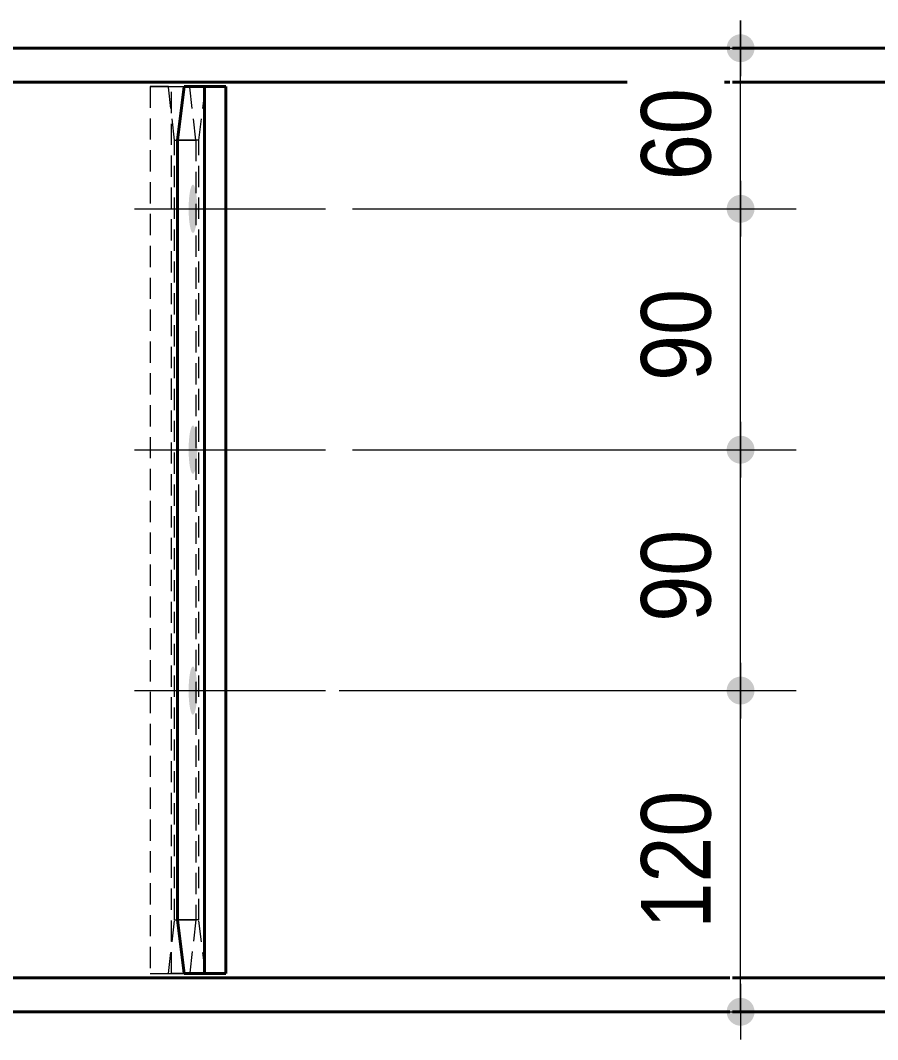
# Model space of a CAD drawing. Header units: millimetres. Extents: x 2 to 410, y 5 to 282.
# Drawn here: x 105.17 to 137.22, y 215.04 to 253.12 of the extents above; entities that cross this region are included whole.
import ezdxf

# ---------------------------------------------------------------- set-up
doc = ezdxf.new("R2010")
doc.units = ezdxf.units.MM
doc.linetypes.add('CACHE2', pattern=[1.190625, 0.79375, -0.396875])
doc.linetypes.add('INTERROMPUX2', pattern=[9.525, 6.35, -3.175])
for name, color, linetype, lineweight in [('Boulon', 7, 'Continuous', 0), ('Cache', 7, 'Continuous', 0), ('Cotation', 7, 'Continuous', 0), ('Piece', 2, 'Continuous', 0)]:
    doc.layers.add(name, color=color, linetype=linetype, lineweight=lineweight)
doc.styles.add('ARIAL', font='ARIAL.TTF')

# ---------------------------------------------------------------- blocks, each defined once
blk = doc.blocks.new('*A11')
at = {"layer": 'Boulon', "linetype": 'INTERROMPUX2', "lineweight": 0}
for p, q in [((109.435295, 246.082286), (115.396097, 246.082286)), ((109.435295, 237.082286), (115.396097, 237.082286)), ((109.435295, 228.082286), (115.396097, 228.082286))]:
    blk.add_line(p, q, dxfattribs=at)
blk = doc.blocks.new('*A14')
at = {"layer": 'Boulon'}
for points in [[(111.783, 246.038), (111.782, 245.994), (111.781, 245.95), (111.78, 245.907), (111.778, 245.864), (111.776, 245.821), (111.774, 245.779), (111.771, 245.738), (111.768, 245.697), (111.764, 245.658), (111.76, 245.62), (111.756, 245.582), (111.752, 245.546), (111.747, 245.511), (111.742, 245.478), (111.736, 245.446), (111.731, 245.415), (111.725, 245.387), (111.718, 245.359), (111.712, 245.334), (111.705, 245.31), (111.699, 245.289), (111.692, 245.269), (111.684, 245.251), (111.677, 245.235), (111.67, 245.221), (111.662, 245.209), (111.654, 245.2), (111.647, 245.192), (111.639, 245.187), (111.631, 245.183), (111.623, 245.182), (111.615, 245.183), (111.607, 245.187), (111.6, 245.192), (111.592, 245.2), (111.584, 245.209), (111.577, 245.221), (111.569, 245.235), (111.562, 245.251), (111.555, 245.269), (111.548, 245.289), (111.541, 245.31), (111.534, 245.334), (111.528, 245.359), (111.522, 245.387), (111.516, 245.415), (111.51, 245.446), (111.505, 245.478), (111.499, 245.511), (111.495, 245.546), (111.49, 245.582), (111.486, 245.62), (111.482, 245.658), (111.478, 245.697), (111.475, 245.738), (111.472, 245.779), (111.47, 245.821), (111.468, 245.864), (111.466, 245.907), (111.465, 245.95), (111.464, 245.994), (111.463, 246.038), (111.463, 246.082), (111.463, 246.126), (111.464, 246.171), (111.465, 246.214), (111.466, 246.258), (111.468, 246.301), (111.47, 246.344), (111.472, 246.385), (111.475, 246.427), (111.478, 246.467), (111.482, 246.507), (111.486, 246.545), (111.49, 246.582), (111.495, 246.618), (111.499, 246.653), (111.505, 246.687), (111.51, 246.719), (111.516, 246.749), (111.522, 246.778), (111.528, 246.805), (111.534, 246.831), (111.541, 246.854), (111.548, 246.876), (111.555, 246.896), (111.562, 246.914), (111.569, 246.93), (111.577, 246.944), (111.584, 246.955), (111.592, 246.965), (111.6, 246.973), (111.607, 246.978), (111.615, 246.981), (111.623, 246.982), (111.631, 246.981), (111.639, 246.978), (111.647, 246.973), (111.654, 246.965), (111.662, 246.955), (111.67, 246.944), (111.677, 246.93), (111.684, 246.914), (111.692, 246.896), (111.699, 246.876), (111.705, 246.854), (111.712, 246.831), (111.718, 246.805), (111.725, 246.778), (111.731, 246.749), (111.736, 246.719), (111.742, 246.687), (111.747, 246.653), (111.752, 246.618), (111.756, 246.582), (111.76, 246.545), (111.764, 246.507), (111.768, 246.467), (111.771, 246.427), (111.774, 246.385), (111.776, 246.344), (111.778, 246.301), (111.78, 246.258), (111.781, 246.214), (111.782, 246.171), (111.783, 246.126), (111.783, 246.082)], [(111.783, 237.038), (111.782, 236.994), (111.781, 236.95), (111.78, 236.907), (111.778, 236.864), (111.776, 236.821), (111.774, 236.779), (111.771, 236.738), (111.768, 236.697), (111.764, 236.658), (111.76, 236.62), (111.756, 236.582), (111.752, 236.546), (111.747, 236.511), (111.742, 236.478), (111.736, 236.446), (111.731, 236.415), (111.725, 236.387), (111.718, 236.359), (111.712, 236.334), (111.705, 236.31), (111.699, 236.289), (111.692, 236.269), (111.684, 236.251), (111.677, 236.235), (111.67, 236.221), (111.662, 236.209), (111.654, 236.2), (111.647, 236.192), (111.639, 236.187), (111.631, 236.183), (111.623, 236.182), (111.615, 236.183), (111.607, 236.187), (111.6, 236.192), (111.592, 236.2), (111.584, 236.209), (111.577, 236.221), (111.569, 236.235), (111.562, 236.251), (111.555, 236.269), (111.548, 236.289), (111.541, 236.31), (111.534, 236.334), (111.528, 236.359), (111.522, 236.387), (111.516, 236.415), (111.51, 236.446), (111.505, 236.478), (111.499, 236.511), (111.495, 236.546), (111.49, 236.582), (111.486, 236.62), (111.482, 236.658), (111.478, 236.697), (111.475, 236.738), (111.472, 236.779), (111.47, 236.821), (111.468, 236.864), (111.466, 236.907), (111.465, 236.95), (111.464, 236.994), (111.463, 237.038), (111.463, 237.082), (111.463, 237.126), (111.464, 237.171), (111.465, 237.214), (111.466, 237.258), (111.468, 237.301), (111.47, 237.344), (111.472, 237.385), (111.475, 237.427), (111.478, 237.467), (111.482, 237.507), (111.486, 237.545), (111.49, 237.582), (111.495, 237.618), (111.499, 237.653), (111.505, 237.687), (111.51, 237.719), (111.516, 237.749), (111.522, 237.778), (111.528, 237.805), (111.534, 237.831), (111.541, 237.854), (111.548, 237.876), (111.555, 237.896), (111.562, 237.914), (111.569, 237.93), (111.577, 237.944), (111.584, 237.955), (111.592, 237.965), (111.6, 237.973), (111.607, 237.978), (111.615, 237.981), (111.623, 237.982), (111.631, 237.981), (111.639, 237.978), (111.647, 237.973), (111.654, 237.965), (111.662, 237.955), (111.67, 237.944), (111.677, 237.93), (111.684, 237.914), (111.692, 237.896), (111.699, 237.876), (111.705, 237.854), (111.712, 237.831), (111.718, 237.805), (111.725, 237.778), (111.731, 237.749), (111.736, 237.719), (111.742, 237.687), (111.747, 237.653), (111.752, 237.618), (111.756, 237.582), (111.76, 237.545), (111.764, 237.507), (111.768, 237.467), (111.771, 237.427), (111.774, 237.385), (111.776, 237.344), (111.778, 237.301), (111.78, 237.258), (111.781, 237.214), (111.782, 237.171), (111.783, 237.126), (111.783, 237.082)], [(111.783, 228.038), (111.782, 227.994), (111.781, 227.95), (111.78, 227.907), (111.778, 227.864), (111.776, 227.821), (111.774, 227.779), (111.771, 227.738), (111.768, 227.697), (111.764, 227.658), (111.76, 227.62), (111.756, 227.582), (111.752, 227.546), (111.747, 227.511), (111.742, 227.478), (111.736, 227.446), (111.731, 227.415), (111.725, 227.387), (111.718, 227.359), (111.712, 227.334), (111.705, 227.31), (111.699, 227.289), (111.692, 227.269), (111.684, 227.251), (111.677, 227.235), (111.67, 227.221), (111.662, 227.209), (111.654, 227.2), (111.647, 227.192), (111.639, 227.187), (111.631, 227.183), (111.623, 227.182), (111.615, 227.183), (111.607, 227.187), (111.6, 227.192), (111.592, 227.2), (111.584, 227.209), (111.577, 227.221), (111.569, 227.235), (111.562, 227.251), (111.555, 227.269), (111.548, 227.289), (111.541, 227.31), (111.534, 227.334), (111.528, 227.359), (111.522, 227.387), (111.516, 227.415), (111.51, 227.446), (111.505, 227.478), (111.499, 227.511), (111.495, 227.546), (111.49, 227.582), (111.486, 227.62), (111.482, 227.658), (111.478, 227.697), (111.475, 227.738), (111.472, 227.779), (111.47, 227.821), (111.468, 227.864), (111.466, 227.907), (111.465, 227.95), (111.464, 227.994), (111.463, 228.038), (111.463, 228.082), (111.463, 228.126), (111.464, 228.171), (111.465, 228.214), (111.466, 228.258), (111.468, 228.301), (111.47, 228.344), (111.472, 228.385), (111.475, 228.427), (111.478, 228.467), (111.482, 228.507), (111.486, 228.545), (111.49, 228.582), (111.495, 228.618), (111.499, 228.653), (111.505, 228.687), (111.51, 228.719), (111.516, 228.749), (111.522, 228.778), (111.528, 228.805), (111.534, 228.831), (111.541, 228.854), (111.548, 228.876), (111.555, 228.896), (111.562, 228.914), (111.569, 228.93), (111.577, 228.944), (111.584, 228.955), (111.592, 228.965), (111.6, 228.973), (111.607, 228.978), (111.615, 228.981), (111.623, 228.982), (111.631, 228.981), (111.639, 228.978), (111.647, 228.973), (111.654, 228.965), (111.662, 228.955), (111.67, 228.944), (111.677, 228.93), (111.684, 228.914), (111.692, 228.896), (111.699, 228.876), (111.705, 228.854), (111.712, 228.831), (111.718, 228.805), (111.725, 228.778), (111.731, 228.749), (111.736, 228.719), (111.742, 228.687), (111.747, 228.653), (111.752, 228.618), (111.756, 228.582), (111.76, 228.545), (111.764, 228.507), (111.768, 228.467), (111.771, 228.427), (111.774, 228.385), (111.776, 228.344), (111.778, 228.301), (111.78, 228.258), (111.781, 228.214), (111.782, 228.171), (111.783, 228.126), (111.783, 228.082)]]:
    blk.add_hatch(color=256, dxfattribs=at).paths.add_polyline_path(points, flags=17)
at = {"layer": 'Boulon', "linetype": 'Continuous', "lineweight": 0}
for p, q in [((110.631, 246.082), (116.585, 246.082)), ((110.631, 237.082), (116.585, 237.082)), ((110.631, 228.082), (116.585, 228.082))]:
    blk.add_line(p, q, dxfattribs=at)
blk = doc.blocks.new('*A15')
at = {"layer": 'Piece', "color": 2, "linetype": 'Continuous', "lineweight": 40}
for p, q in [((131.699518, 252.082286), (77.098334, 252.082286)), ((179.970799, 252.082286), (131.799518, 252.082286)), ((127.858334, 250.812286), (77.098334, 250.812286)), ((131.699518, 250.812286), (131.498334, 250.812286)), ((179.970799, 250.812286), (131.799518, 250.812286)), ((131.699518, 217.352286), (77.098334, 217.352286)), ((179.970799, 217.352286), (131.799518, 217.352286)), ((77.098334, 216.082286), (131.699518, 216.082286)), ((131.799518, 216.082286), (179.970799, 216.082286))]:
    blk.add_line(p, q, dxfattribs=at)
blk = doc.blocks.new('*A16')
at = {"layer": 'Cache', "color": 7, "linetype": 'CACHE2', "lineweight": 20}
for p, q in [((110.029046, 250.652272), (110.823822, 250.652286)), ((110.708646, 250.652272), (110.029046, 250.652272)), ((110.029046, 250.652272), (110.029614, 217.512273)), ((110.708646, 250.652272), (111.503421, 250.652286)), ((110.936887, 248.652272), (110.708646, 250.652272)), ((110.823822, 250.652286), (111.503421, 250.652286)), ((110.824389, 217.512287), (110.823822, 250.652286)), ((111.731662, 248.652286), (111.503421, 250.652286)), ((110.936887, 248.652272), (111.731662, 248.652286)), ((110.937386, 219.512273), (110.936887, 248.652272)), ((111.731662, 248.652286), (111.732161, 219.512287)), ((110.709213, 217.512273), (110.937386, 219.512273)), ((110.937386, 219.512273), (111.732161, 219.512287)), ((111.732161, 219.512287), (111.503989, 217.512287)), ((110.029614, 217.512273), (110.824389, 217.512287)), ((110.029614, 217.512273), (110.709213, 217.512273)), ((110.709213, 217.512273), (111.503989, 217.512287)), ((111.503989, 217.512287), (110.824389, 217.512287))]:
    blk.add_line(p, q, dxfattribs=at)
blk = doc.blocks.new('*A21')
at = {"layer": 'Cache', "color": 7, "linetype": 'CACHE2', "lineweight": 20}
for p, q in [((111.843574, 248.652286), (112.09068, 250.652286)), ((111.843574, 248.652286), (111.049704, 248.652286)), ((111.843574, 219.512287), (111.843574, 248.652286)), ((111.843574, 219.512287), (111.049704, 219.512287)), ((112.09068, 217.512287), (111.843574, 219.512287))]:
    blk.add_line(p, q, dxfattribs=at)
at = {"layer": 'Piece', "color": 2, "linetype": 'Continuous', "lineweight": 40}
for p, q in [((111.049704, 248.652286), (111.29681, 250.652286)), ((111.29681, 250.652286), (112.849418, 250.652286)), ((112.055548, 217.512287), (112.055548, 250.652286)), ((112.849418, 250.652286), (112.849418, 217.512287)), ((111.049704, 248.652286), (111.049704, 219.512287)), ((111.049704, 219.512287), (111.29681, 217.512287)), ((112.849418, 217.512287), (111.29681, 217.512287))]:
    blk.add_line(p, q, dxfattribs=at)
blk = doc.blocks.new('*A65')
at = {"layer": 'Cotation'}
for points in [[(132.073, 227.563), (132.047, 227.565), (132.022, 227.568), (131.997, 227.572), (131.972, 227.578), (131.947, 227.585), (131.923, 227.593), (131.899, 227.602), (131.876, 227.612), (131.853, 227.624), (131.831, 227.636), (131.809, 227.65), (131.789, 227.665), (131.768, 227.68), (131.749, 227.697), (131.731, 227.715), (131.713, 227.733), (131.696, 227.752), (131.681, 227.773), (131.666, 227.793), (131.652, 227.815), (131.64, 227.837), (131.628, 227.86), (131.618, 227.883), (131.609, 227.907), (131.601, 227.931), (131.594, 227.956), (131.588, 227.981), (131.584, 228.006), (131.581, 228.031), (131.579, 228.057), (131.578, 228.082), (131.579, 228.108), (131.581, 228.133), (131.584, 228.159), (131.588, 228.184), (131.594, 228.209), (131.601, 228.233), (131.609, 228.257), (131.618, 228.281), (131.628, 228.305), (131.64, 228.327), (131.652, 228.35), (131.666, 228.371), (131.681, 228.392), (131.696, 228.412), (131.713, 228.431), (131.731, 228.45), (131.749, 228.468), (131.768, 228.484), (131.789, 228.5), (131.809, 228.515), (131.831, 228.528), (131.853, 228.541), (131.876, 228.552), (131.899, 228.563), (131.923, 228.572), (131.947, 228.58), (131.972, 228.587), (131.997, 228.592), (132.022, 228.597), (132.047, 228.6), (132.073, 228.602), (132.098, 228.602), (132.124, 228.602), (132.149, 228.6), (132.175, 228.597), (132.2, 228.592), (132.225, 228.587), (132.249, 228.58), (132.274, 228.572), (132.297, 228.563), (132.321, 228.552), (132.343, 228.541), (132.366, 228.528), (132.387, 228.515), (132.408, 228.5), (132.428, 228.484), (132.448, 228.468), (132.466, 228.45), (132.484, 228.431), (132.5, 228.412), (132.516, 228.392), (132.531, 228.371), (132.544, 228.35), (132.557, 228.327), (132.568, 228.305), (132.579, 228.281), (132.588, 228.257), (132.596, 228.233), (132.603, 228.209), (132.608, 228.184), (132.613, 228.159), (132.616, 228.133), (132.618, 228.108), (132.618, 228.082), (132.618, 228.057), (132.616, 228.031), (132.613, 228.006), (132.608, 227.981), (132.603, 227.956), (132.596, 227.931), (132.588, 227.907), (132.579, 227.883), (132.568, 227.86), (132.557, 227.837), (132.544, 227.815), (132.531, 227.793), (132.516, 227.773), (132.5, 227.752), (132.484, 227.733), (132.466, 227.715), (132.448, 227.697), (132.428, 227.68), (132.408, 227.665), (132.387, 227.65), (132.366, 227.636), (132.343, 227.624), (132.321, 227.612), (132.297, 227.602), (132.274, 227.593), (132.249, 227.585), (132.225, 227.578), (132.2, 227.572), (132.175, 227.568), (132.149, 227.565), (132.124, 227.563), (132.098, 227.562)], [(132.073, 215.563), (132.047, 215.565), (132.022, 215.568), (131.997, 215.572), (131.972, 215.578), (131.947, 215.585), (131.923, 215.593), (131.899, 215.602), (131.876, 215.612), (131.853, 215.624), (131.831, 215.636), (131.809, 215.65), (131.789, 215.665), (131.768, 215.68), (131.749, 215.697), (131.731, 215.715), (131.713, 215.733), (131.696, 215.752), (131.681, 215.773), (131.666, 215.793), (131.652, 215.815), (131.64, 215.837), (131.628, 215.86), (131.618, 215.883), (131.609, 215.907), (131.601, 215.931), (131.594, 215.956), (131.588, 215.981), (131.584, 216.006), (131.581, 216.031), (131.579, 216.057), (131.578, 216.082), (131.579, 216.108), (131.581, 216.133), (131.584, 216.159), (131.588, 216.184), (131.594, 216.209), (131.601, 216.233), (131.609, 216.257), (131.618, 216.281), (131.628, 216.305), (131.64, 216.327), (131.652, 216.35), (131.666, 216.371), (131.681, 216.392), (131.696, 216.412), (131.713, 216.431), (131.731, 216.45), (131.749, 216.468), (131.768, 216.484), (131.789, 216.5), (131.809, 216.515), (131.831, 216.528), (131.853, 216.541), (131.876, 216.552), (131.899, 216.563), (131.923, 216.572), (131.947, 216.58), (131.972, 216.587), (131.997, 216.592), (132.022, 216.597), (132.047, 216.6), (132.073, 216.602), (132.098, 216.602), (132.124, 216.602), (132.149, 216.6), (132.175, 216.597), (132.2, 216.592), (132.225, 216.587), (132.249, 216.58), (132.274, 216.572), (132.297, 216.563), (132.321, 216.552), (132.343, 216.541), (132.366, 216.528), (132.387, 216.515), (132.408, 216.5), (132.428, 216.484), (132.448, 216.468), (132.466, 216.45), (132.484, 216.431), (132.5, 216.412), (132.516, 216.392), (132.531, 216.371), (132.544, 216.35), (132.557, 216.327), (132.568, 216.305), (132.579, 216.281), (132.588, 216.257), (132.596, 216.233), (132.603, 216.209), (132.608, 216.184), (132.613, 216.159), (132.616, 216.133), (132.618, 216.108), (132.618, 216.082), (132.618, 216.057), (132.616, 216.031), (132.613, 216.006), (132.608, 215.981), (132.603, 215.956), (132.596, 215.931), (132.588, 215.907), (132.579, 215.883), (132.568, 215.86), (132.557, 215.837), (132.544, 215.815), (132.531, 215.793), (132.516, 215.773), (132.5, 215.752), (132.484, 215.733), (132.466, 215.715), (132.448, 215.697), (132.428, 215.68), (132.408, 215.665), (132.387, 215.65), (132.366, 215.636), (132.343, 215.624), (132.321, 215.612), (132.297, 215.602), (132.274, 215.593), (132.249, 215.585), (132.225, 215.578), (132.2, 215.572), (132.175, 215.568), (132.149, 215.565), (132.124, 215.563), (132.098, 215.562)]]:
    blk.add_hatch(color=256, dxfattribs=at).paths.add_polyline_path(points, flags=17)
at = {"layer": 'Cotation', "linetype": 'Continuous', "lineweight": 0}
for p, q in [((132.098, 229.122), (132.098, 227.042)), ((132.098, 228.082), (132.098, 229.122)), ((117.085, 228.082), (134.178, 228.082)), ((131.058, 228.082), (133.138, 228.082)), ((132.098, 216.082), (132.098, 228.082)), ((132.098, 217.122), (132.098, 215.042)), ((119.044, 216.082), (134.178, 216.082)), ((131.058, 216.082), (133.138, 216.082)), ((132.098, 216.082), (132.098, 215.042))]:
    blk.add_line(p, q, dxfattribs=at)
at = {"layer": 'Cotation'}
for p in [(132.098, 228.082), (132.098, 216.082)]:
    blk.add_point(p, dxfattribs=at)
at = {"layer": 'Cotation', "style": 'ARIAL', "width": 0.85}
blk.add_text('120', height=2.6, rotation=90.0002, dxfattribs=at).set_placement((130.978, 219.19))
blk = doc.blocks.new('*A66')
at = {"layer": 'Cotation'}
for points in [[(132.073, 236.563), (132.047, 236.565), (132.022, 236.568), (131.997, 236.572), (131.972, 236.578), (131.947, 236.585), (131.923, 236.593), (131.899, 236.602), (131.876, 236.612), (131.853, 236.624), (131.831, 236.636), (131.809, 236.65), (131.789, 236.665), (131.768, 236.68), (131.749, 236.697), (131.731, 236.715), (131.713, 236.733), (131.696, 236.752), (131.681, 236.773), (131.666, 236.793), (131.652, 236.815), (131.64, 236.837), (131.628, 236.86), (131.618, 236.883), (131.609, 236.907), (131.601, 236.931), (131.594, 236.956), (131.588, 236.981), (131.584, 237.006), (131.581, 237.031), (131.579, 237.057), (131.578, 237.082), (131.579, 237.108), (131.581, 237.133), (131.584, 237.159), (131.588, 237.184), (131.594, 237.209), (131.601, 237.233), (131.609, 237.257), (131.618, 237.281), (131.628, 237.305), (131.64, 237.327), (131.652, 237.35), (131.666, 237.371), (131.681, 237.392), (131.696, 237.412), (131.713, 237.431), (131.731, 237.45), (131.749, 237.468), (131.768, 237.484), (131.789, 237.5), (131.809, 237.515), (131.831, 237.528), (131.853, 237.541), (131.876, 237.552), (131.899, 237.563), (131.923, 237.572), (131.947, 237.58), (131.972, 237.587), (131.997, 237.592), (132.022, 237.597), (132.047, 237.6), (132.073, 237.602), (132.098, 237.602), (132.124, 237.602), (132.149, 237.6), (132.175, 237.597), (132.2, 237.592), (132.225, 237.587), (132.249, 237.58), (132.274, 237.572), (132.297, 237.563), (132.321, 237.552), (132.343, 237.541), (132.366, 237.528), (132.387, 237.515), (132.408, 237.5), (132.428, 237.484), (132.448, 237.468), (132.466, 237.45), (132.484, 237.431), (132.5, 237.412), (132.516, 237.392), (132.531, 237.371), (132.544, 237.35), (132.557, 237.327), (132.568, 237.305), (132.579, 237.281), (132.588, 237.257), (132.596, 237.233), (132.603, 237.209), (132.608, 237.184), (132.613, 237.159), (132.616, 237.133), (132.618, 237.108), (132.618, 237.082), (132.618, 237.057), (132.616, 237.031), (132.613, 237.006), (132.608, 236.981), (132.603, 236.956), (132.596, 236.931), (132.588, 236.907), (132.579, 236.883), (132.568, 236.86), (132.557, 236.837), (132.544, 236.815), (132.531, 236.793), (132.516, 236.773), (132.5, 236.752), (132.484, 236.733), (132.466, 236.715), (132.448, 236.697), (132.428, 236.68), (132.408, 236.665), (132.387, 236.65), (132.366, 236.636), (132.343, 236.624), (132.321, 236.612), (132.297, 236.602), (132.274, 236.593), (132.249, 236.585), (132.225, 236.578), (132.2, 236.572), (132.175, 236.568), (132.149, 236.565), (132.124, 236.563), (132.098, 236.562)], [(132.073, 227.563), (132.047, 227.565), (132.022, 227.568), (131.997, 227.572), (131.972, 227.578), (131.947, 227.585), (131.923, 227.593), (131.899, 227.602), (131.876, 227.612), (131.853, 227.624), (131.831, 227.636), (131.809, 227.65), (131.789, 227.665), (131.768, 227.68), (131.749, 227.697), (131.731, 227.715), (131.713, 227.733), (131.696, 227.752), (131.681, 227.773), (131.666, 227.793), (131.652, 227.815), (131.64, 227.837), (131.628, 227.86), (131.618, 227.883), (131.609, 227.907), (131.601, 227.931), (131.594, 227.956), (131.588, 227.981), (131.584, 228.006), (131.581, 228.031), (131.579, 228.057), (131.578, 228.082), (131.579, 228.108), (131.581, 228.133), (131.584, 228.159), (131.588, 228.184), (131.594, 228.209), (131.601, 228.233), (131.609, 228.257), (131.618, 228.281), (131.628, 228.305), (131.64, 228.327), (131.652, 228.35), (131.666, 228.371), (131.681, 228.392), (131.696, 228.412), (131.713, 228.431), (131.731, 228.45), (131.749, 228.468), (131.768, 228.484), (131.789, 228.5), (131.809, 228.515), (131.831, 228.528), (131.853, 228.541), (131.876, 228.552), (131.899, 228.563), (131.923, 228.572), (131.947, 228.58), (131.972, 228.587), (131.997, 228.592), (132.022, 228.597), (132.047, 228.6), (132.073, 228.602), (132.098, 228.602), (132.124, 228.602), (132.149, 228.6), (132.175, 228.597), (132.2, 228.592), (132.225, 228.587), (132.249, 228.58), (132.274, 228.572), (132.297, 228.563), (132.321, 228.552), (132.343, 228.541), (132.366, 228.528), (132.387, 228.515), (132.408, 228.5), (132.428, 228.484), (132.448, 228.468), (132.466, 228.45), (132.484, 228.431), (132.5, 228.412), (132.516, 228.392), (132.531, 228.371), (132.544, 228.35), (132.557, 228.327), (132.568, 228.305), (132.579, 228.281), (132.588, 228.257), (132.596, 228.233), (132.603, 228.209), (132.608, 228.184), (132.613, 228.159), (132.616, 228.133), (132.618, 228.108), (132.618, 228.082), (132.618, 228.057), (132.616, 228.031), (132.613, 228.006), (132.608, 227.981), (132.603, 227.956), (132.596, 227.931), (132.588, 227.907), (132.579, 227.883), (132.568, 227.86), (132.557, 227.837), (132.544, 227.815), (132.531, 227.793), (132.516, 227.773), (132.5, 227.752), (132.484, 227.733), (132.466, 227.715), (132.448, 227.697), (132.428, 227.68), (132.408, 227.665), (132.387, 227.65), (132.366, 227.636), (132.343, 227.624), (132.321, 227.612), (132.297, 227.602), (132.274, 227.593), (132.249, 227.585), (132.225, 227.578), (132.2, 227.572), (132.175, 227.568), (132.149, 227.565), (132.124, 227.563), (132.098, 227.562)]]:
    blk.add_hatch(color=256, dxfattribs=at).paths.add_polyline_path(points, flags=17)
at = {"layer": 'Cotation', "linetype": 'Continuous', "lineweight": 0}
for p, q in [((132.098, 238.122), (132.098, 236.042)), ((132.098, 237.082), (132.098, 238.122)), ((117.585, 237.082), (134.178, 237.082)), ((131.058, 237.082), (133.138, 237.082)), ((132.098, 228.082), (132.098, 237.082)), ((132.098, 229.122), (132.098, 227.042)), ((117.085, 228.082), (134.178, 228.082)), ((131.058, 228.082), (133.138, 228.082)), ((132.098, 228.082), (132.098, 227.042))]:
    blk.add_line(p, q, dxfattribs=at)
at = {"layer": 'Cotation'}
for p in [(132.098, 237.082), (132.098, 228.082)]:
    blk.add_point(p, dxfattribs=at)
at = {"layer": 'Cotation', "style": 'ARIAL', "width": 0.85}
blk.add_text('90', height=2.6, rotation=90.0002, dxfattribs=at).set_placement((130.978, 230.654))
blk = doc.blocks.new('*A67')
at = {"layer": 'Cotation'}
for points in [[(132.073, 245.563), (132.047, 245.565), (132.022, 245.568), (131.997, 245.572), (131.972, 245.578), (131.947, 245.585), (131.923, 245.593), (131.899, 245.602), (131.876, 245.612), (131.853, 245.624), (131.831, 245.636), (131.809, 245.65), (131.789, 245.665), (131.768, 245.68), (131.749, 245.697), (131.731, 245.715), (131.713, 245.733), (131.696, 245.752), (131.681, 245.773), (131.666, 245.793), (131.652, 245.815), (131.64, 245.837), (131.628, 245.86), (131.618, 245.883), (131.609, 245.907), (131.601, 245.931), (131.594, 245.956), (131.588, 245.981), (131.584, 246.006), (131.581, 246.031), (131.579, 246.057), (131.578, 246.082), (131.579, 246.108), (131.581, 246.133), (131.584, 246.159), (131.588, 246.184), (131.594, 246.209), (131.601, 246.233), (131.609, 246.257), (131.618, 246.281), (131.628, 246.305), (131.64, 246.327), (131.652, 246.35), (131.666, 246.371), (131.681, 246.392), (131.696, 246.412), (131.713, 246.431), (131.731, 246.45), (131.749, 246.468), (131.768, 246.484), (131.789, 246.5), (131.809, 246.515), (131.831, 246.528), (131.853, 246.541), (131.876, 246.552), (131.899, 246.563), (131.923, 246.572), (131.947, 246.58), (131.972, 246.587), (131.997, 246.592), (132.022, 246.597), (132.047, 246.6), (132.073, 246.602), (132.098, 246.602), (132.124, 246.602), (132.149, 246.6), (132.175, 246.597), (132.2, 246.592), (132.225, 246.587), (132.249, 246.58), (132.274, 246.572), (132.297, 246.563), (132.321, 246.552), (132.343, 246.541), (132.366, 246.528), (132.387, 246.515), (132.408, 246.5), (132.428, 246.484), (132.448, 246.468), (132.466, 246.45), (132.484, 246.431), (132.5, 246.412), (132.516, 246.392), (132.531, 246.371), (132.544, 246.35), (132.557, 246.327), (132.568, 246.305), (132.579, 246.281), (132.588, 246.257), (132.596, 246.233), (132.603, 246.209), (132.608, 246.184), (132.613, 246.159), (132.616, 246.133), (132.618, 246.108), (132.618, 246.082), (132.618, 246.057), (132.616, 246.031), (132.613, 246.006), (132.608, 245.981), (132.603, 245.956), (132.596, 245.931), (132.588, 245.907), (132.579, 245.883), (132.568, 245.86), (132.557, 245.837), (132.544, 245.815), (132.531, 245.793), (132.516, 245.773), (132.5, 245.752), (132.484, 245.733), (132.466, 245.715), (132.448, 245.697), (132.428, 245.68), (132.408, 245.665), (132.387, 245.65), (132.366, 245.636), (132.343, 245.624), (132.321, 245.612), (132.297, 245.602), (132.274, 245.593), (132.249, 245.585), (132.225, 245.578), (132.2, 245.572), (132.175, 245.568), (132.149, 245.565), (132.124, 245.563), (132.098, 245.562)], [(132.073, 236.563), (132.047, 236.565), (132.022, 236.568), (131.997, 236.572), (131.972, 236.578), (131.947, 236.585), (131.923, 236.593), (131.899, 236.602), (131.876, 236.612), (131.853, 236.624), (131.831, 236.636), (131.809, 236.65), (131.789, 236.665), (131.768, 236.68), (131.749, 236.697), (131.731, 236.715), (131.713, 236.733), (131.696, 236.752), (131.681, 236.773), (131.666, 236.793), (131.652, 236.815), (131.64, 236.837), (131.628, 236.86), (131.618, 236.883), (131.609, 236.907), (131.601, 236.931), (131.594, 236.956), (131.588, 236.981), (131.584, 237.006), (131.581, 237.031), (131.579, 237.057), (131.578, 237.082), (131.579, 237.108), (131.581, 237.133), (131.584, 237.159), (131.588, 237.184), (131.594, 237.209), (131.601, 237.233), (131.609, 237.257), (131.618, 237.281), (131.628, 237.305), (131.64, 237.327), (131.652, 237.35), (131.666, 237.371), (131.681, 237.392), (131.696, 237.412), (131.713, 237.431), (131.731, 237.45), (131.749, 237.468), (131.768, 237.484), (131.789, 237.5), (131.809, 237.515), (131.831, 237.528), (131.853, 237.541), (131.876, 237.552), (131.899, 237.563), (131.923, 237.572), (131.947, 237.58), (131.972, 237.587), (131.997, 237.592), (132.022, 237.597), (132.047, 237.6), (132.073, 237.602), (132.098, 237.602), (132.124, 237.602), (132.149, 237.6), (132.175, 237.597), (132.2, 237.592), (132.225, 237.587), (132.249, 237.58), (132.274, 237.572), (132.297, 237.563), (132.321, 237.552), (132.343, 237.541), (132.366, 237.528), (132.387, 237.515), (132.408, 237.5), (132.428, 237.484), (132.448, 237.468), (132.466, 237.45), (132.484, 237.431), (132.5, 237.412), (132.516, 237.392), (132.531, 237.371), (132.544, 237.35), (132.557, 237.327), (132.568, 237.305), (132.579, 237.281), (132.588, 237.257), (132.596, 237.233), (132.603, 237.209), (132.608, 237.184), (132.613, 237.159), (132.616, 237.133), (132.618, 237.108), (132.618, 237.082), (132.618, 237.057), (132.616, 237.031), (132.613, 237.006), (132.608, 236.981), (132.603, 236.956), (132.596, 236.931), (132.588, 236.907), (132.579, 236.883), (132.568, 236.86), (132.557, 236.837), (132.544, 236.815), (132.531, 236.793), (132.516, 236.773), (132.5, 236.752), (132.484, 236.733), (132.466, 236.715), (132.448, 236.697), (132.428, 236.68), (132.408, 236.665), (132.387, 236.65), (132.366, 236.636), (132.343, 236.624), (132.321, 236.612), (132.297, 236.602), (132.274, 236.593), (132.249, 236.585), (132.225, 236.578), (132.2, 236.572), (132.175, 236.568), (132.149, 236.565), (132.124, 236.563), (132.098, 236.562)]]:
    blk.add_hatch(color=256, dxfattribs=at).paths.add_polyline_path(points, flags=17)
at = {"layer": 'Cotation', "linetype": 'Continuous', "lineweight": 0}
for p, q in [((132.098, 247.122), (132.098, 245.042)), ((132.098, 246.082), (132.098, 247.122)), ((117.585, 246.082), (134.178, 246.082)), ((131.058, 246.082), (133.138, 246.082)), ((132.098, 237.082), (132.098, 246.082)), ((132.098, 238.122), (132.098, 236.042)), ((117.585, 237.082), (134.178, 237.082)), ((131.058, 237.082), (133.138, 237.082)), ((132.098, 237.082), (132.098, 236.042))]:
    blk.add_line(p, q, dxfattribs=at)
at = {"layer": 'Cotation'}
for p in [(132.098, 246.082), (132.098, 237.082)]:
    blk.add_point(p, dxfattribs=at)
at = {"layer": 'Cotation', "style": 'ARIAL', "width": 0.85}
blk.add_text('90', height=2.6, rotation=90.0002, dxfattribs=at).set_placement((130.978, 239.654))
blk = doc.blocks.new('*A68')
at = {"layer": 'Cotation'}
for points in [[(132.073, 251.563), (132.047, 251.565), (132.022, 251.568), (131.997, 251.572), (131.972, 251.578), (131.947, 251.585), (131.923, 251.593), (131.899, 251.602), (131.876, 251.612), (131.853, 251.624), (131.831, 251.636), (131.809, 251.65), (131.789, 251.665), (131.768, 251.68), (131.749, 251.697), (131.731, 251.715), (131.713, 251.733), (131.696, 251.752), (131.681, 251.773), (131.666, 251.793), (131.652, 251.815), (131.64, 251.837), (131.628, 251.86), (131.618, 251.883), (131.609, 251.907), (131.601, 251.931), (131.594, 251.956), (131.588, 251.981), (131.584, 252.006), (131.581, 252.031), (131.579, 252.057), (131.578, 252.082), (131.579, 252.108), (131.581, 252.133), (131.584, 252.159), (131.588, 252.184), (131.594, 252.209), (131.601, 252.233), (131.609, 252.257), (131.618, 252.281), (131.628, 252.305), (131.64, 252.327), (131.652, 252.35), (131.666, 252.371), (131.681, 252.392), (131.696, 252.412), (131.713, 252.431), (131.731, 252.45), (131.749, 252.468), (131.768, 252.484), (131.789, 252.5), (131.809, 252.515), (131.831, 252.528), (131.853, 252.541), (131.876, 252.552), (131.899, 252.563), (131.923, 252.572), (131.947, 252.58), (131.972, 252.587), (131.997, 252.592), (132.022, 252.597), (132.047, 252.6), (132.073, 252.602), (132.098, 252.602), (132.124, 252.602), (132.149, 252.6), (132.175, 252.597), (132.2, 252.592), (132.225, 252.587), (132.249, 252.58), (132.274, 252.572), (132.297, 252.563), (132.321, 252.552), (132.343, 252.541), (132.366, 252.528), (132.387, 252.515), (132.408, 252.5), (132.428, 252.484), (132.448, 252.468), (132.466, 252.45), (132.484, 252.431), (132.5, 252.412), (132.516, 252.392), (132.531, 252.371), (132.544, 252.35), (132.557, 252.327), (132.568, 252.305), (132.579, 252.281), (132.588, 252.257), (132.596, 252.233), (132.603, 252.209), (132.608, 252.184), (132.613, 252.159), (132.616, 252.133), (132.618, 252.108), (132.618, 252.082), (132.618, 252.057), (132.616, 252.031), (132.613, 252.006), (132.608, 251.981), (132.603, 251.956), (132.596, 251.931), (132.588, 251.907), (132.579, 251.883), (132.568, 251.86), (132.557, 251.837), (132.544, 251.815), (132.531, 251.793), (132.516, 251.773), (132.5, 251.752), (132.484, 251.733), (132.466, 251.715), (132.448, 251.697), (132.428, 251.68), (132.408, 251.665), (132.387, 251.65), (132.366, 251.636), (132.343, 251.624), (132.321, 251.612), (132.297, 251.602), (132.274, 251.593), (132.249, 251.585), (132.225, 251.578), (132.2, 251.572), (132.175, 251.568), (132.149, 251.565), (132.124, 251.563), (132.098, 251.562)], [(132.073, 245.563), (132.047, 245.565), (132.022, 245.568), (131.997, 245.572), (131.972, 245.578), (131.947, 245.585), (131.923, 245.593), (131.899, 245.602), (131.876, 245.612), (131.853, 245.624), (131.831, 245.636), (131.809, 245.65), (131.789, 245.665), (131.768, 245.68), (131.749, 245.697), (131.731, 245.715), (131.713, 245.733), (131.696, 245.752), (131.681, 245.773), (131.666, 245.793), (131.652, 245.815), (131.64, 245.837), (131.628, 245.86), (131.618, 245.883), (131.609, 245.907), (131.601, 245.931), (131.594, 245.956), (131.588, 245.981), (131.584, 246.006), (131.581, 246.031), (131.579, 246.057), (131.578, 246.082), (131.579, 246.108), (131.581, 246.133), (131.584, 246.159), (131.588, 246.184), (131.594, 246.209), (131.601, 246.233), (131.609, 246.257), (131.618, 246.281), (131.628, 246.305), (131.64, 246.327), (131.652, 246.35), (131.666, 246.371), (131.681, 246.392), (131.696, 246.412), (131.713, 246.431), (131.731, 246.45), (131.749, 246.468), (131.768, 246.484), (131.789, 246.5), (131.809, 246.515), (131.831, 246.528), (131.853, 246.541), (131.876, 246.552), (131.899, 246.563), (131.923, 246.572), (131.947, 246.58), (131.972, 246.587), (131.997, 246.592), (132.022, 246.597), (132.047, 246.6), (132.073, 246.602), (132.098, 246.602), (132.124, 246.602), (132.149, 246.6), (132.175, 246.597), (132.2, 246.592), (132.225, 246.587), (132.249, 246.58), (132.274, 246.572), (132.297, 246.563), (132.321, 246.552), (132.343, 246.541), (132.366, 246.528), (132.387, 246.515), (132.408, 246.5), (132.428, 246.484), (132.448, 246.468), (132.466, 246.45), (132.484, 246.431), (132.5, 246.412), (132.516, 246.392), (132.531, 246.371), (132.544, 246.35), (132.557, 246.327), (132.568, 246.305), (132.579, 246.281), (132.588, 246.257), (132.596, 246.233), (132.603, 246.209), (132.608, 246.184), (132.613, 246.159), (132.616, 246.133), (132.618, 246.108), (132.618, 246.082), (132.618, 246.057), (132.616, 246.031), (132.613, 246.006), (132.608, 245.981), (132.603, 245.956), (132.596, 245.931), (132.588, 245.907), (132.579, 245.883), (132.568, 245.86), (132.557, 245.837), (132.544, 245.815), (132.531, 245.793), (132.516, 245.773), (132.5, 245.752), (132.484, 245.733), (132.466, 245.715), (132.448, 245.697), (132.428, 245.68), (132.408, 245.665), (132.387, 245.65), (132.366, 245.636), (132.343, 245.624), (132.321, 245.612), (132.297, 245.602), (132.274, 245.593), (132.249, 245.585), (132.225, 245.578), (132.2, 245.572), (132.175, 245.568), (132.149, 245.565), (132.124, 245.563), (132.098, 245.562)]]:
    blk.add_hatch(color=256, dxfattribs=at).paths.add_polyline_path(points, flags=17)
at = {"layer": 'Cotation', "linetype": 'Continuous', "lineweight": 0}
for p, q in [((132.098, 253.122), (132.098, 251.042)), ((132.098, 252.082), (132.098, 253.122)), ((120.525, 252.082), (134.178, 252.082)), ((131.058, 252.082), (133.138, 252.082)), ((132.098, 246.082), (132.098, 252.082)), ((132.098, 247.122), (132.098, 245.042)), ((117.585, 246.082), (134.178, 246.082)), ((131.058, 246.082), (133.138, 246.082)), ((132.098, 246.082), (132.098, 245.042))]:
    blk.add_line(p, q, dxfattribs=at)
at = {"layer": 'Cotation'}
for p in [(132.098, 252.082), (132.098, 246.082)]:
    blk.add_point(p, dxfattribs=at)
at = {"layer": 'Cotation', "style": 'ARIAL', "width": 0.85}
blk.add_text('60', height=2.6, rotation=90.0002, dxfattribs=at).set_placement((130.978, 247.154))

msp = doc.modelspace()

# ---------------------------------------------------------------- block references
at = {"lineweight": 0}
for name in ['*A68', '*A15', '*A16', '*A21', '*A14', '*A67', '*A11', '*A66', '*A65']:
    msp.add_blockref(name, (0, 0), dxfattribs=at)

doc.saveas('drawing.dxf')
